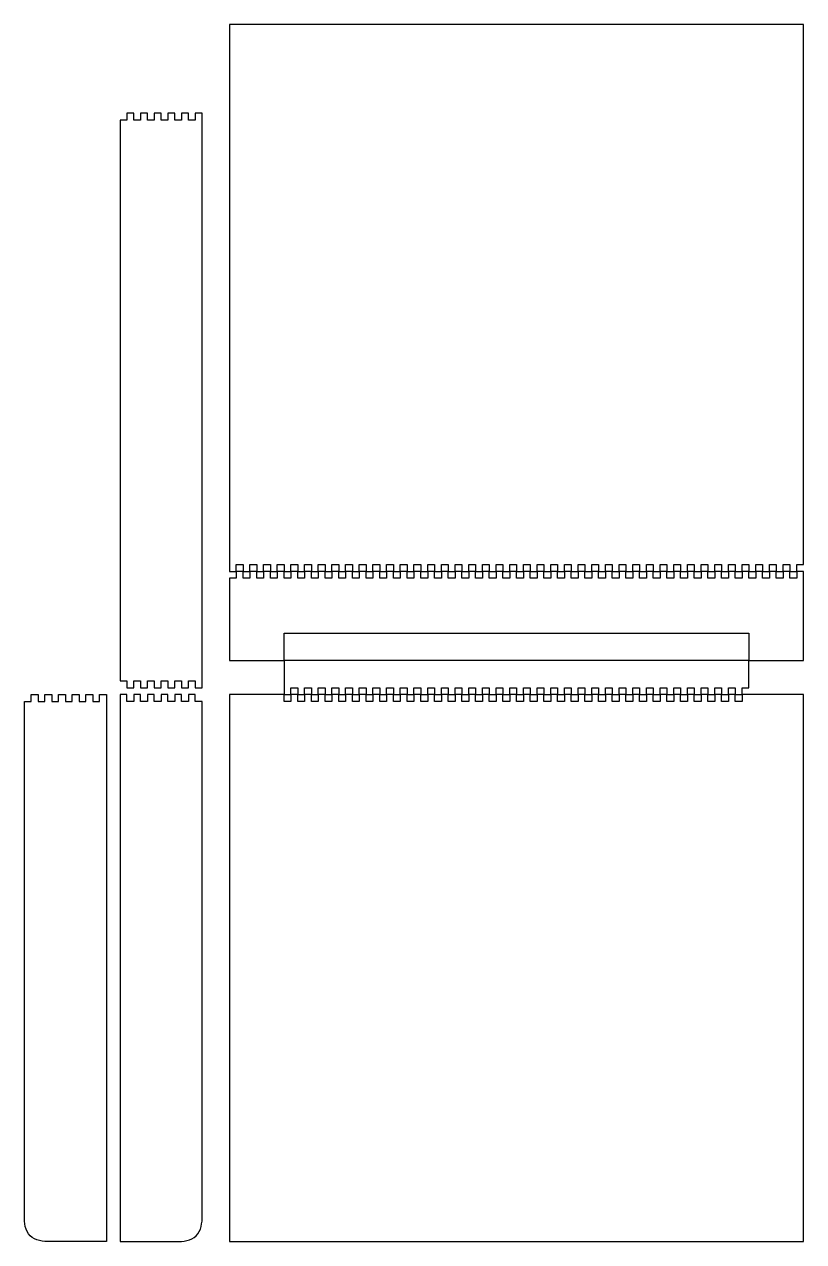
# Model space of a CAD drawing. Extents: x -150 to 420, y -430 to 460.
import ezdxf

# ---------------------------------------------------------------- set-up
doc = ezdxf.new("R2010")
doc.units = 0
doc.layers.add('Layer_1', color=7, linetype='CONTINUOUS')

msp = doc.modelspace()

# ---------------------------------------------------------------- linework, layer by layer
at = {"layer": 'Layer_1', "color": 7}
for points in [[(0, 459.997089), (0, 60.000006), (5.000625, 60.000006), (5.000625, 65.000631), (10.00125, 65.000631), (10.00125, 60.000006), (15.001875, 60.000006), (15.001875, 65.000631), (20.0025, 65.000631), (20.0025, 60.000006), (25.003125, 60.000006), (25.003125, 65.000631), (30.00375, 65.000631), (30.00375, 60.000006), (35.004375, 60.000006), (35.004375, 65.000631), (39.996181, 65.000631), (39.996181, 60.000006), (44.996806, 60.000006), (44.996806, 65.000631), (49.997431, 65.000631), (49.997431, 60.000006), (54.998056, 60.000006), (54.998056, 65.000631), (59.998681, 65.000631), (59.998681, 60.000006), (64.999306, 60.000006), (64.999306, 65.000631), (69.999931, 65.000631), (69.999931, 60.000006), (75.000556, 60.000006), (75.000556, 65.000631), (80.001181, 65.000631), (80.001181, 60.000006), (85.001806, 60.000006), (85.001806, 65.000631), (90.002431, 65.000631), (90.002431, 60.000006), (95.003056, 60.000006), (95.003056, 65.000631), (100.003681, 65.000631), (100.003681, 60.000006), (105.004306, 60.000006), (105.004306, 65.000631), (109.996111, 65.000631), (109.996111, 60.000006), (114.996736, 60.000006), (114.996736, 65.000631), (119.997361, 65.000631), (119.997361, 60.000006), (124.997986, 60.000006), (124.997986, 65.000631), (129.998611, 65.000631), (129.998611, 60.000006), (134.999236, 60.000006), (134.999236, 65.000631), (139.999861, 65.000631), (139.999861, 60.000006), (145.000486, 60.000006), (145.000486, 65.000631), (150.001111, 65.000631), (150.001111, 60.000006), (155.001736, 60.000006), (155.001736, 65.000631), (160.002361, 65.000631), (160.002361, 60.000006), (165.002986, 60.000006), (165.002986, 65.000631), (170.003611, 65.000631), (170.003611, 60.000006), (175.004236, 60.000006), (175.004236, 65.000631), (179.996042, 65.000631), (179.996042, 60.000006), (184.996667, 60.000006), (184.996667, 65.000631), (189.997292, 65.000631), (189.997292, 60.000006), (194.997917, 60.000006), (194.997917, 65.000631), (199.998542, 65.000631), (199.998542, 60.000006), (204.999167, 60.000006), (204.999167, 65.000631), (209.999792, 65.000631), (209.999792, 60.000006), (215.000417, 60.000006), (215.000417, 65.000631), (220.001042, 65.000631), (220.001042, 60.000006), (225.001667, 60.000006), (225.001667, 65.000631), (230.002292, 65.000631), (230.002292, 60.000006), (235.002917, 60.000006), (235.002917, 65.000631), (240.003542, 65.000631), (240.003542, 60.000006), (245.004167, 60.000006), (245.004167, 65.000631), (249.995972, 65.000631), (249.995972, 60.000006), (254.996597, 60.000006), (254.996597, 65.000631), (259.997222, 65.000631), (259.997222, 60.000006), (264.997847, 60.000006), (264.997847, 65.000631), (269.998472, 65.000631), (269.998472, 60.000006), (274.999097, 60.000006), (274.999097, 65.000631), (279.999722, 65.000631), (279.999722, 60.000006), (285.000361, 60.000006), (285.000361, 65.000631), (290.000972, 65.000631), (290.000972, 60.000006), (295.001583, 60.000006), (295.001583, 65.000631), (300.002222, 65.000631), (300.002222, 60.000006), (305.002861, 60.000006), (305.002861, 65.000631), (310.003472, 65.000631), (310.003472, 60.000006), (315.004083, 60.000006), (315.004083, 65.000631), (319.995917, 65.000631), (319.995917, 60.000006), (324.996528, 60.000006), (324.996528, 65.000631), (329.997139, 65.000631), (329.997139, 60.000006), (334.997778, 60.000006), (334.997778, 65.000631), (339.998417, 65.000631), (339.998417, 60.000006), (344.999028, 60.000006), (344.999028, 65.000631), (349.999639, 65.000631), (349.999639, 60.000006), (355.000278, 60.000006), (355.000278, 65.000631), (360.000917, 65.000631), (360.000917, 60.000006), (365.001528, 60.000006), (365.001528, 65.000631), (370.002139, 65.000631), (370.002139, 60.000006), (375.002778, 60.000006), (375.002778, 65.000631), (380.003417, 65.000631), (380.003417, 60.000006), (385.004028, 60.000006), (385.004028, 65.000631), (389.995833, 65.000631), (389.995833, 60.000006), (394.996472, 60.000006), (394.996472, 65.000631), (399.997083, 65.000631), (399.997083, 60.000006), (404.997694, 60.000006), (404.997694, 65.000631), (409.998333, 65.000631), (409.998333, 60.000006), (414.998972, 60.000006), (414.998972, 65.000631), (419.999583, 65.000631), (419.999583, 459.997089), (0, 459.997089), (0, 459.997089)], [(-75.000556, 395.001667), (-75.000556, 390.001042), (-80.001181, 390.001042), (-80.001181, -19.997306), (-75.000556, -19.997306), (-75.000556, -24.997917), (-69.999931, -24.997917), (-69.999931, -19.997306), (-64.999306, -19.997306), (-64.999306, -24.997917), (-59.998681, -24.997917), (-59.998681, -19.997306), (-54.998056, -19.997306), (-54.998056, -24.997917), (-49.997431, -24.997917), (-49.997431, -19.997306), (-44.996806, -19.997306), (-44.996806, -24.997917), (-40.005, -24.997917), (-40.005, -19.997306), (-35.004375, -19.997306), (-35.004375, -24.997917), (-30.00375, -24.997917), (-30.00375, -19.997306), (-25.003125, -19.997306), (-25.003125, -24.997917), (-20.0025, -24.997917), (-20.0025, 395.001667), (-25.003125, 395.001667), (-25.003125, 390.001042), (-30.00375, 390.001042), (-30.00375, 395.001667), (-35.004375, 395.001667), (-35.004375, 390.001042), (-39.996181, 390.001042), (-39.996181, 395.001667), (-44.996806, 395.001667), (-44.996806, 390.001042), (-49.997431, 390.001042), (-49.997431, 395.001667), (-54.998056, 395.001667), (-54.998056, 390.001042), (-59.998681, 390.001042), (-59.998681, 395.001667), (-64.999306, 395.001667), (-64.999306, 390.001042), (-69.999931, 390.001042), (-69.999931, 395.001667), (-75.000556, 395.001667), (-75.000556, 395.001667)], [(5.000625, 60.003889), (5.000625, 55.003264), (0, 55.003264), (0, -5.00425), (39.996181, -5.00425), (39.996181, 14.998264), (380.003417, 14.998264), (380.003417, -5.00425), (419.999583, -5.00425), (419.999583, 55.003264), (419.999583, 60.003889), (414.998972, 60.003889), (414.998972, 55.003264), (409.998333, 55.003264), (409.998333, 60.003889), (404.997694, 60.003889), (404.997694, 55.003264), (399.997083, 55.003264), (399.997083, 60.003889), (394.996472, 60.003889), (394.996472, 55.003264), (389.995833, 55.003264), (389.995833, 60.003889), (385.004028, 60.003889), (385.004028, 55.003264), (380.003417, 55.003264), (380.003417, 60.003889), (375.002778, 60.003889), (375.002778, 55.003264), (370.002139, 55.003264), (370.002139, 60.003889), (365.001528, 60.003889), (365.001528, 55.003264), (360.000917, 55.003264), (360.000917, 60.003889), (355.000278, 60.003889), (355.000278, 55.003264), (349.999639, 55.003264), (349.999639, 60.003889), (344.999028, 60.003889), (344.999028, 55.003264), (339.998417, 55.003264), (339.998417, 60.003889), (334.997778, 60.003889), (334.997778, 55.003264), (329.997139, 55.003264), (329.997139, 60.003889), (324.996528, 60.003889), (324.996528, 55.003264), (319.995917, 55.003264), (319.995917, 60.003889), (315.004083, 60.003889), (315.004083, 55.003264), (310.003472, 55.003264), (310.003472, 60.003889), (305.002861, 60.003889), (305.002861, 55.003264), (300.002222, 55.003264), (300.002222, 60.003889), (295.001583, 60.003889), (295.001583, 55.003264), (290.000972, 55.003264), (290.000972, 60.003889), (285.000361, 60.003889), (285.000361, 55.003264), (279.999722, 55.003264), (279.999722, 60.003889), (274.999097, 60.003889), (274.999097, 55.003264), (269.998472, 55.003264), (269.998472, 60.003889), (264.997847, 60.003889), (264.997847, 55.003264), (259.997222, 55.003264), (259.997222, 60.003889), (254.996597, 60.003889), (254.996597, 55.003264), (249.995972, 55.003264), (249.995972, 60.003889), (245.004167, 60.003889), (245.004167, 55.003264), (240.003542, 55.003264), (240.003542, 60.003889), (235.002917, 60.003889), (235.002917, 55.003264), (230.002292, 55.003264), (230.002292, 60.003889), (225.001667, 60.003889), (225.001667, 55.003264), (220.001042, 55.003264), (220.001042, 60.003889), (215.000417, 60.003889), (215.000417, 55.003264), (209.999792, 55.003264), (209.999792, 60.003889), (204.999167, 60.003889), (204.999167, 55.003264), (199.998542, 55.003264), (199.998542, 60.003889), (194.997917, 60.003889), (194.997917, 55.003264), (189.997292, 55.003264), (189.997292, 60.003889), (184.996667, 60.003889), (184.996667, 55.003264), (179.996042, 55.003264), (179.996042, 60.003889), (175.004236, 60.003889), (175.004236, 55.003264), (170.003611, 55.003264), (170.003611, 60.003889), (165.002986, 60.003889), (165.002986, 55.003264), (160.002361, 55.003264), (160.002361, 60.003889), (155.001736, 60.003889), (155.001736, 55.003264), (150.001111, 55.003264), (150.001111, 60.003889), (145.000486, 60.003889), (145.000486, 55.003264), (139.999861, 55.003264), (139.999861, 60.003889), (134.999236, 60.003889), (134.999236, 55.003264), (129.998611, 55.003264), (129.998611, 60.003889), (124.997986, 60.003889), (124.997986, 55.003264), (119.997361, 55.003264), (119.997361, 60.003889), (114.996736, 60.003889), (114.996736, 55.003264), (109.996111, 55.003264), (109.996111, 60.003889), (105.004306, 60.003889), (105.004306, 55.003264), (100.003681, 55.003264), (100.003681, 60.003889), (95.003056, 60.003889), (95.003056, 55.003264), (90.002431, 55.003264), (90.002431, 60.003889), (85.001806, 60.003889), (85.001806, 55.003264), (80.001181, 55.003264), (80.001181, 60.003889), (75.000556, 60.003889), (75.000556, 55.003264), (69.999931, 55.003264), (69.999931, 60.003889), (64.999306, 60.003889), (64.999306, 55.003264), (59.998681, 55.003264), (59.998681, 60.003889), (54.998056, 60.003889), (54.998056, 55.003264), (49.997431, 55.003264), (49.997431, 60.003889), (44.996806, 60.003889), (44.996806, 55.003264), (39.996181, 55.003264), (39.996181, 60.003889), (35.004375, 60.003889), (35.004375, 55.003264), (30.00375, 55.003264), (30.00375, 60.003889), (25.003125, 60.003889), (25.003125, 55.003264), (20.0025, 55.003264), (20.0025, 60.003889), (15.001875, 60.003889), (15.001875, 55.003264), (10.00125, 55.003264), (10.00125, 60.003889), (5.000625, 60.003889), (5.000625, 60.003889)], [(39.996181, -5.00425), (39.996181, -24.997917), (39.996181, -29.998528), (44.996806, -29.998528), (44.996806, -24.997917), (49.997431, -24.997917), (49.997431, -29.998528), (54.998056, -29.998528), (54.998056, -24.997917), (59.998681, -24.997917), (59.998681, -29.998528), (64.999306, -29.998528), (64.999306, -24.997917), (69.999931, -24.997917), (69.999931, -29.998528), (75.000556, -29.998528), (75.000556, -24.997917), (80.001181, -24.997917), (80.001181, -29.998528), (85.001806, -29.998528), (85.001806, -24.997917), (90.002431, -24.997917), (90.002431, -29.998528), (95.003056, -29.998528), (95.003056, -24.997917), (100.003681, -24.997917), (100.003681, -29.998528), (105.004306, -29.998528), (105.004306, -24.997917), (109.996111, -24.997917), (109.996111, -29.998528), (114.996736, -29.998528), (114.996736, -24.997917), (119.997361, -24.997917), (119.997361, -29.998528), (124.997986, -29.998528), (124.997986, -24.997917), (129.998611, -24.997917), (129.998611, -29.998528), (134.999236, -29.998528), (134.999236, -24.997917), (139.999861, -24.997917), (139.999861, -29.998528), (145.000486, -29.998528), (145.000486, -24.997917), (150.001111, -24.997917), (150.001111, -29.998528), (155.001736, -29.998528), (155.001736, -24.997917), (160.002361, -24.997917), (160.002361, -29.998528), (165.002986, -29.998528), (165.002986, -24.997917), (170.003611, -24.997917), (170.003611, -29.998528), (175.004236, -29.998528), (175.004236, -24.997917), (179.996042, -24.997917), (179.996042, -29.998528), (184.996667, -29.998528), (184.996667, -24.997917), (189.997292, -24.997917), (189.997292, -29.998528), (194.997917, -29.998528), (194.997917, -24.997917), (199.998542, -24.997917), (199.998542, -29.998528), (204.999167, -29.998528), (204.999167, -24.997917), (209.999792, -24.997917), (209.999792, -29.998528), (215.000417, -29.998528), (215.000417, -24.997917), (220.001042, -24.997917), (220.001042, -29.998528), (225.001667, -29.998528), (225.001667, -24.997917), (230.002292, -24.997917), (230.002292, -29.998528), (235.002917, -29.998528), (235.002917, -24.997917), (240.003542, -24.997917), (240.003542, -29.998528), (245.004167, -29.998528), (245.004167, -24.997917), (249.995972, -24.997917), (249.995972, -29.998528), (254.996597, -29.998528), (254.996597, -24.997917), (259.997222, -24.997917), (259.997222, -29.998528), (264.997847, -29.998528), (264.997847, -24.997917), (269.998472, -24.997917), (269.998472, -29.998528), (274.999097, -29.998528), (274.999097, -24.997917), (279.999722, -24.997917), (279.999722, -29.998528), (285.000361, -29.998528), (285.000361, -24.997917), (290.000972, -24.997917), (290.000972, -29.998528), (295.001583, -29.998528), (295.001583, -24.997917), (300.002222, -24.997917), (300.002222, -29.998528), (305.002861, -29.998528), (305.002861, -24.997917), (310.003472, -24.997917), (310.003472, -29.998528), (315.004083, -29.998528), (315.004083, -24.997917), (319.995917, -24.997917), (319.995917, -29.998528), (324.996528, -29.998528), (324.996528, -24.997917), (329.997139, -24.997917), (329.997139, -29.998528), (334.997778, -29.998528), (334.997778, -24.997917), (339.998417, -24.997917), (339.998417, -29.998528), (344.999028, -29.998528), (344.999028, -24.997917), (349.999639, -24.997917), (349.999639, -29.998528), (355.000278, -29.998528), (355.000278, -24.997917), (360.000917, -24.997917), (360.000917, -29.998528), (365.001528, -29.998528), (365.001528, -24.997917), (370.002139, -24.997917), (370.002139, -29.998528), (375.002778, -29.998528), (375.002778, -24.997917), (380.003417, -24.997917), (380.003417, -5.00425), (39.996181, -5.00425), (39.996181, -5.00425)], [(-149.999999, -415.002584), (-149.999999, -34.999167), (-144.999374, -34.999167), (-144.999374, -29.998528), (-139.998749, -29.998528), (-139.998749, -34.999167), (-134.998124, -34.999167), (-134.998124, -29.998528), (-130.006319, -29.998528), (-130.006319, -34.999167), (-125.005694, -34.999167), (-125.005694, -29.998528), (-120.005069, -29.998528), (-120.005069, -34.999167), (-115.004444, -34.999167), (-115.004444, -29.998528), (-110.003819, -29.998528), (-110.003819, -34.999167), (-105.003194, -34.999167), (-105.003194, -29.998528), (-100.002569, -29.998528), (-100.002569, -34.999167), (-95.001944, -34.999167), (-95.001944, -29.998528), (-90.001319, -29.998528), (-90.001319, -29.998528)], [(-90.001319, -29.998528), (-90.001319, -429.995639), (-134.998124, -429.995639)], [(-80.001181, -29.998528), (-80.001181, -429.995639), (-35.004375, -429.995639)], [(-20.0025, -415.002584), (-20.0025, -34.999167), (-25.003125, -34.999167), (-25.003125, -29.998528), (-30.00375, -29.998528), (-30.00375, -34.999167), (-35.004375, -34.999167), (-35.004375, -29.998528), (-39.996181, -29.998528), (-39.996181, -34.999167), (-44.996806, -34.999167), (-44.996806, -29.998528), (-49.997431, -29.998528), (-49.997431, -34.999167), (-54.998056, -34.999167), (-54.998056, -29.998528), (-59.998681, -29.998528), (-59.998681, -34.999167), (-64.999306, -34.999167), (-64.999306, -29.998528), (-69.999931, -29.998528), (-69.999931, -34.999167), (-75.000556, -34.999167), (-75.000556, -29.998528), (-80.001181, -29.998528), (-80.001181, -29.998528)], [(0, -30.002902), (0, -429.999985), (419.999583, -429.999985), (419.999583, -30.002902), (375.002778, -30.002902), (375.002778, -35.003541), (370.002139, -35.003541), (370.002139, -30.002902), (365.001528, -30.002902), (365.001528, -35.003541), (360.000917, -35.003541), (360.000917, -30.002902), (355.000278, -30.002902), (355.000278, -35.003541), (349.999639, -35.003541), (349.999639, -30.002902), (344.999028, -30.002902), (344.999028, -35.003541), (339.998417, -35.003541), (339.998417, -30.002902), (334.997778, -30.002902), (334.997778, -35.003541), (329.997139, -35.003541), (329.997139, -30.002902), (324.996528, -30.002902), (324.996528, -35.003541), (319.995917, -35.003541), (319.995917, -30.002902), (314.995278, -30.002902), (314.995278, -35.003541), (310.003472, -35.003541), (310.003472, -30.002902), (305.002861, -30.002902), (305.002861, -35.003541), (300.002222, -35.003541), (300.002222, -30.002902), (295.001583, -30.002902), (295.001583, -35.003541), (290.000972, -35.003541), (290.000972, -30.002902), (285.000361, -30.002902), (285.000361, -35.003541), (279.999722, -35.003541), (279.999722, -30.002902), (274.999097, -30.002902), (274.999097, -35.003541), (269.998472, -35.003541), (269.998472, -30.002902), (264.997847, -30.002902), (264.997847, -35.003541), (259.997222, -35.003541), (259.997222, -30.002902), (254.996597, -30.002902), (254.996597, -35.003541), (249.995972, -35.003541), (249.995972, -30.002902), (244.995347, -30.002902), (244.995347, -35.003541), (240.003542, -35.003541), (240.003542, -30.002902), (235.002917, -30.002902), (235.002917, -35.003541), (230.002292, -35.003541), (230.002292, -30.002902), (225.001667, -30.002902), (225.001667, -35.003541), (220.001042, -35.003541), (220.001042, -30.002902), (215.000417, -30.002902), (215.000417, -35.003541), (209.999792, -35.003541), (209.999792, -30.002902), (204.999167, -30.002902), (204.999167, -35.003541), (199.998542, -35.003541), (199.998542, -30.002902), (194.997917, -30.002902), (194.997917, -35.003541), (189.997292, -35.003541), (189.997292, -30.002902), (184.996667, -30.002902), (184.996667, -35.003541), (179.996042, -35.003541), (179.996042, -30.002902), (174.995417, -30.002902), (174.995417, -35.003541), (170.003611, -35.003541), (170.003611, -30.002902), (165.002986, -30.002902), (165.002986, -35.003541), (160.002361, -35.003541), (160.002361, -30.002902), (155.001736, -30.002902), (155.001736, -35.003541), (150.001111, -35.003541), (150.001111, -30.002902), (145.000486, -30.002902), (145.000486, -35.003541), (139.999861, -35.003541), (139.999861, -30.002902), (134.999236, -30.002902), (134.999236, -35.003541), (129.998611, -35.003541), (129.998611, -30.002902), (124.997986, -30.002902), (124.997986, -35.003541), (119.997361, -35.003541), (119.997361, -30.002902), (114.996736, -30.002902), (114.996736, -35.003541), (109.996111, -35.003541), (109.996111, -30.002902), (104.995486, -30.002902), (104.995486, -35.003541), (100.003681, -35.003541), (100.003681, -30.002902), (95.003056, -30.002902), (95.003056, -35.003541), (90.002431, -35.003541), (90.002431, -30.002902), (85.001806, -30.002902), (85.001806, -35.003541), (80.001181, -35.003541), (80.001181, -30.002902), (75.000556, -30.002902), (75.000556, -35.003541), (69.999931, -35.003541), (69.999931, -30.002902), (64.999306, -30.002902), (64.999306, -35.003541), (59.998681, -35.003541), (59.998681, -30.002902), (54.998056, -30.002902), (54.998056, -35.003541), (49.997431, -35.003541), (49.997431, -30.002902), (44.996806, -30.002902), (44.996806, -35.003541), (39.996181, -35.003541), (39.996181, -30.002902), (0, -30.002902), (0, -30.002902)]]:
    msp.add_lwpolyline(points, dxfattribs=at)
for points, knots in [([(-134.998124, -429.995639), (-137.626504, -429.583612), (-142.804728, -428.771868), (-148.774337, -422.808459), (-149.587363, -417.630541), (-149.999999, -415.002584)], [0, 0, 0, 0, 7.842887, 15.451432, 23.292706, 23.292706, 23.292706, 23.292706]), ([(-35.004375, -429.995639), (-32.375995, -429.583612), (-27.197771, -428.771868), (-21.228162, -422.808459), (-20.415136, -417.630541), (-20.0025, -415.002584)], [0, 0, 0, 0, 7.842886, 15.451431, 23.292705, 23.292705, 23.292705, 23.292705])]:
    msp.add_open_spline(points, degree=3, knots=knots, dxfattribs=at)

doc.saveas('drawing.dxf')
